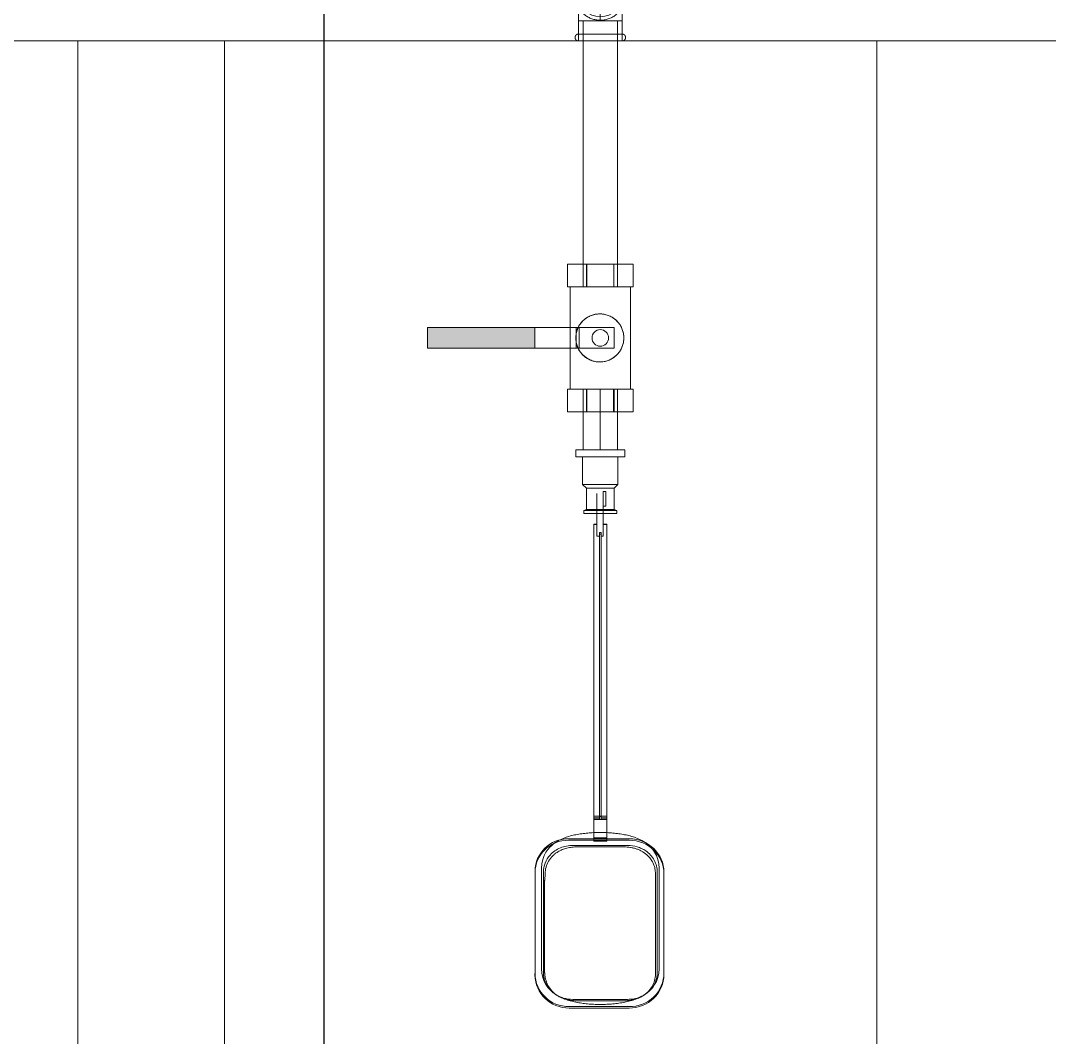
# Model space of a CAD drawing. Header units: metres. Extents: x 5 to 242, y -3 to 162.
# Drawn here: x 153.322 to 154.067, y 116.593 to 117.329 of the extents above; entities that cross this region are included whole.
import ezdxf

# ---------------------------------------------------------------- set-up
doc = ezdxf.new("R2010")
doc.units = ezdxf.units.M
doc.layers.add('1053_ARQ_BASE_MATADOURO_2_dwg', color=7, linetype='Continuous', lineweight=5, true_color=0x767676)
doc.layers.add('1053_ARQ_BASE_MATADOURO_dwg', color=7, linetype='Continuous', lineweight=5, true_color=0x767676)
for name, color, linetype, lineweight in [('A-PISO', 7, 'Continuous', 5), ('P-PIPE', 7, 'Continuous', 5), ('P-PIPE-CNTR', 7, 'Continuous', 5), ('P-SANR-FIXT', 7, 'Continuous', 5)]:
    doc.layers.add(name, color=color, linetype=linetype, lineweight=lineweight)

# ---------------------------------------------------------------- blocks, each defined once
blk = doc.blocks.new('RES_Torneira de Boia haste ABS Fortlev - RES_Torneira de Boia haste ABS Fortlev-V66-TÉRREO 1_20')
at = {"layer": 'P-SANR-FIXT', "color": 9, "true_color": 0xc0c0c0}
for p, q in [((-0.01776, 0), (-0.01776, -0.00493)), ((0.01776, -0.00493), (0.01776, 0)), ((-0.01776, 0), (0.01776, 0)), ((-0.01776, 0), (0.01776, 0)), ((0.01776, -0.00493), (-0.01776, -0.00493)), ((0.01776, -0.00493), (-0.01776, -0.00493)), ((-0.01276, -0.00493), (-0.01276, -0.025)), ((0.01276, -0.00493), (-0.01276, -0.00493)), ((0.01276, -0.00493), (-0.01276, -0.00493)), ((0.01276, -0.025), (0.01276, -0.00493)), ((-0.01276, -0.025), (-0.01, -0.02776)), ((0.01276, -0.025), (-0.01276, -0.025)), ((0.01276, -0.025), (-0.01276, -0.025)), ((-0.01, -0.02776), (-0.01, -0.04328)), ((0.01, -0.02776), (-0.01, -0.02776)), ((0.01, -0.02776), (-0.01, -0.02776)), ((0.01, -0.02776), (0.01276, -0.025)), ((0.01, -0.04328), (0.01, -0.02776)), ((-0.00248, -0.03166), (-0.00248, -0.0359)), ((-0.00248, -0.03323), (-0.00248, -0.05358)), ((-0.00248, -0.05848), (-0.00248, -0.0359)), ((0.00219, -0.03025), (0.00219, -0.04064)), ((0.00219, -0.03025), (0.00219, -0.03076)), ((0.00219, -0.03076), (0.00219, -0.03522)), ((0.00219, -0.0359), (0.00219, -0.03166)), ((0.00219, -0.03522), (0.00219, -0.03323)), ((0.00219, -0.04013), (0.00219, -0.03522)), ((0.00219, -0.05358), (0.00219, -0.03522)), ((0.00219, -0.0359), (0.00219, -0.04031)), ((0.00403, -0.04071), (0.00403, -0.03017)), ((0.00403, -0.03076), (0.00403, -0.03017)), ((0.00403, -0.04013), (0.00403, -0.03076)), ((-0.01, -0.04328), (-0.01186, -0.04378)), ((-0.01186, -0.04378), (-0.01186, -0.04613)), ((0.01186, -0.04378), (-0.01186, -0.04378)), ((0.01186, -0.04378), (-0.01186, -0.04378)), ((0.01, -0.04328), (-0.01, -0.04328)), ((0.01, -0.04328), (-0.01, -0.04328)), ((0.00219, -0.04031), (0.00219, -0.04013)), ((0.00219, -0.04031), (0.00219, -0.04064)), ((0.00219, -0.04031), (0.00219, -0.05848)), ((0.00403, -0.04071), (0.00403, -0.04013)), ((0.01186, -0.04378), (0.01, -0.04328)), ((0.01186, -0.04613), (0.01186, -0.04378)), ((0.01186, -0.04613), (-0.01186, -0.04613)), ((0.01186, -0.04613), (-0.01186, -0.04613)), ((-0.00478, -0.05388), (-0.00478, -0.05412)), ((-0.00248, -0.05388), (-0.00478, -0.05388)), ((-0.00478, -0.26639), (-0.00478, -0.05388)), ((-0.00478, -0.05412), (-0.00248, -0.05412)), ((-0.00478, -0.26663), (-0.00478, -0.05412)), ((-0.00248, -0.05358), (-0.00248, -0.06238)), ((-0.00248, -0.06238), (-0.00248, -0.05388)), ((-0.00248, -0.05388), (-0.00248, -0.05412)), ((-0.00248, -0.05412), (-0.00248, -0.06255)), ((-0.00248, -0.05848), (-0.00248, -0.06254)), ((0.00219, -0.05412), (0.00219, -0.05388)), ((0.00477, -0.05388), (0.00219, -0.05388)), ((0.00219, -0.06255), (0.00219, -0.05412)), ((0.00219, -0.05412), (0.00477, -0.05412)), ((0.00219, -0.06254), (0.00219, -0.05848)), ((0.00477, -0.05412), (0.00477, -0.05388)), ((0.00477, -0.26663), (0.00477, -0.05412)), ((-0.00053, -0.06238), (-0.00248, -0.06238)), ((-0.00248, -0.06255), (-0.00053, -0.06255)), ((0.00053, -0.05973), (-0.00053, -0.05973)), ((-0.00053, -0.05973), (-0.00053, -0.06238)), ((-0.00053, -0.26533), (-0.00053, -0.05973)), ((-0.00053, -0.06102), (-0.00053, -0.06255)), ((-0.00053, -0.06102), (0.00053, -0.06102)), ((-0.00053, -0.26769), (-0.00053, -0.06102)), ((-0.00053, -0.26639), (-0.00053, -0.06238)), ((-0.00053, -0.26663), (-0.00053, -0.06255)), ((0.00053, -0.06238), (0.00053, -0.05973)), ((0.00053, -0.26533), (0.00053, -0.05973)), ((0.00053, -0.06255), (0.00053, -0.06102)), ((0.00053, -0.26769), (0.00053, -0.06102)), ((0.00219, -0.06238), (0.00053, -0.06238)), ((0.00053, -0.26639), (0.00053, -0.06238)), ((0.00053, -0.06255), (0.00219, -0.06255)), ((0.00053, -0.26663), (0.00053, -0.06255)), ((0.00477, -0.2652), (-0.00478, -0.2652)), ((-0.00478, -0.28075), (-0.00478, -0.2652)), ((-0.00053, -0.26663), (-0.00478, -0.26663)), ((-0.00478, -0.26769), (0.00477, -0.26769)), ((-0.00478, -0.28324), (-0.00478, -0.26769)), ((-0.00053, -0.26533), (0.00053, -0.26533)), ((-0.00053, -0.26769), (-0.00053, -0.26663)), ((0.00053, -0.26769), (-0.00053, -0.26769)), ((0.00477, -0.26663), (0.00053, -0.26663)), ((0.00053, -0.26663), (0.00053, -0.26769)), ((0.00477, -0.28075), (0.00477, -0.26663)), ((0.00477, -0.26769), (0.00477, -0.28324)), ((-0.02292, -0.28153), (-0.00478, -0.28153)), ((-0.00478, -0.28256), (-0.02292, -0.28256)), ((-0.00478, -0.28075), (0.00477, -0.28075)), ((-0.00478, -0.28153), (-0.00478, -0.28075)), ((-0.00478, -0.28153), (0.00477, -0.28153)), ((-0.00478, -0.28256), (-0.00478, -0.28153)), ((0.00477, -0.28256), (-0.00478, -0.28256)), ((-0.00478, -0.28324), (-0.00478, -0.28256)), ((0.00477, -0.28075), (0.00477, -0.28153)), ((0.00477, -0.28153), (0.02089, -0.28153)), ((0.00477, -0.28153), (0.00477, -0.28256)), ((0.02089, -0.28256), (0.00477, -0.28256)), ((0.00477, -0.28256), (0.00477, -0.28324)), ((-0.01978, -0.28642), (0, -0.28642)), ((0, -0.28745), (-0.01693, -0.28745)), ((0.00477, -0.28324), (-0.00478, -0.28324)), ((0, -0.28642), (0.01978, -0.28642)), ((0.01693, -0.28745), (0, -0.28745)), ((-0.04724, -0.30502), (-0.04724, -0.30606)), ((-0.04724, -0.37915), (-0.04724, -0.30502)), ((-0.04266, -0.30287), (-0.04266, -0.37562)), ((0.04266, -0.37562), (0.04266, -0.30287)), ((-0.04724, -0.30606), (-0.04724, -0.38018)), ((-0.0412, -0.37848), (-0.0412, -0.30574)), ((-0.04028, -0.31256), (-0.04028, -0.37768)), ((-0.03991, -0.30677), (-0.03991, -0.30878)), ((0.03991, -0.37951), (0.03991, -0.30677)), ((0.0412, -0.30574), (0.0412, -0.37848)), ((0.04606, -0.30687), (0.04606, -0.30583)), ((0.04606, -0.30583), (0.04606, -0.37878)), ((0.04606, -0.37981), (0.04606, -0.30687)), ((-0.04028, -0.37794), (-0.04028, -0.31282)), ((0, -0.3978), (-0.01978, -0.3978)), ((-0.01693, -0.39883), (0, -0.39883)), ((0.01978, -0.3978), (0, -0.3978)), ((0, -0.39883), (0.01693, -0.39883)), ((0.02088, -0.40309), (-0.02246, -0.40309)), ((-0.02246, -0.40413), (0.02088, -0.40413))]:
    blk.add_line(p, q, dxfattribs=at)
at = {"layer": 'P-SANR-FIXT', "color": 254, "true_color": 0xd3d3d3}
for p, q in [((0.00219, -0.06238), (0.00219, -0.05358)), ((0.00219, -0.05388), (0.00219, -0.06238)), ((0.00477, -0.05412), (0.00477, -0.26639)), ((-0.00478, -0.2652), (-0.00478, -0.26769)), ((-0.00478, -0.26663), (-0.00478, -0.26639)), ((-0.00478, -0.26639), (-0.00053, -0.26639)), ((-0.00053, -0.26639), (-0.00053, -0.26533)), ((0.00053, -0.26533), (0.00053, -0.26639)), ((0.00053, -0.26639), (0.00477, -0.26639))]:
    blk.add_line(p, q, dxfattribs=at)
at = {"layer": 'P-SANR-FIXT', "color": 254, "true_color": 0xe0e0e0}
for p, q in [((0.00477, -0.26769), (0.00477, -0.2652)), ((0.00477, -0.26639), (0.00477, -0.26663))]:
    blk.add_line(p, q, dxfattribs=at)
at = {"layer": 'P-SANR-FIXT', "color": 9, "true_color": 0xc0c0c0, "flags": 128}
for points in [[(0.00403, -0.03017), (0.00313, -0.03022), (0.00219, -0.03025)], [(0.00219, -0.04064), (0.00313, -0.04067), (0.00403, -0.04071)], [(-0.04266, -0.30287), (-0.04241, -0.29958), (-0.04169, -0.29649), (-0.04063, -0.29373), (-0.03934, -0.29136), (-0.03795, -0.28938), (-0.03654, -0.28774), (-0.03516, -0.28639), (-0.03382, -0.28527), (-0.03254, -0.28433), (-0.03131, -0.28353), (-0.03014, -0.28285), (-0.029, -0.28226), (-0.0279, -0.28174), (-0.02683, -0.28127), (-0.02578, -0.28086), (-0.02474, -0.28048), (-0.02372, -0.28014), (-0.0227, -0.27983), (-0.02168, -0.27954), (-0.02066, -0.27927), (-0.01964, -0.27903), (-0.01862, -0.2788), (-0.01759, -0.27859), (-0.01656, -0.27839), (-0.01552, -0.27821), (-0.01447, -0.27804), (-0.01342, -0.27789), (-0.01236, -0.27775), (-0.01129, -0.27762), (-0.01021, -0.27751), (-0.00913, -0.27741), (-0.00804, -0.27732), (-0.00695, -0.27724), (-0.00585, -0.27717), (-0.00474, -0.27712), (-0.00364, -0.27707), (-0.00253, -0.27704), (-0.00141, -0.27702), (-0.0003, -0.27701), (0, -0.27701)], [(0.04266, -0.30287), (0.04241, -0.29958), (0.04169, -0.29649), (0.04063, -0.29373), (0.03934, -0.29136), (0.03795, -0.28938), (0.03654, -0.28774), (0.03516, -0.28639), (0.03382, -0.28527), (0.03254, -0.28433), (0.03131, -0.28353), (0.03014, -0.28285), (0.029, -0.28226), (0.0279, -0.28174), (0.02683, -0.28127), (0.02578, -0.28086), (0.02474, -0.28048), (0.02372, -0.28014), (0.0227, -0.27983), (0.02168, -0.27954), (0.02066, -0.27927), (0.01964, -0.27903), (0.01862, -0.2788), (0.01759, -0.27859), (0.01656, -0.27839), (0.01552, -0.27821), (0.01447, -0.27804), (0.01342, -0.27789), (0.01236, -0.27775), (0.01129, -0.27762), (0.01021, -0.27751), (0.00913, -0.27741), (0.00804, -0.27732), (0.00695, -0.27724), (0.00585, -0.27717), (0.00474, -0.27712), (0.00364, -0.27707), (0.00253, -0.27704), (0.00141, -0.27702), (0.0003, -0.27701), (0, -0.27701)], [(-0.04266, -0.37562), (-0.04241, -0.37891), (-0.04169, -0.382), (-0.04063, -0.38477), (-0.03934, -0.38713), (-0.03795, -0.38911), (-0.03654, -0.39075), (-0.03516, -0.3921), (-0.03401, -0.39308)], [(0.04266, -0.37562), (0.04241, -0.37891), (0.04169, -0.382), (0.04063, -0.38477), (0.03934, -0.38713), (0.03795, -0.38911), (0.03654, -0.39075), (0.03516, -0.3921), (0.03401, -0.39308)], [(-0.02906, -0.39621), (-0.02796, -0.39673), (-0.02688, -0.3972), (-0.02583, -0.39761), (-0.02479, -0.39799), (-0.02377, -0.39834), (-0.02275, -0.39865), (-0.02173, -0.39894), (-0.02071, -0.39921), (-0.0197, -0.39945), (-0.01867, -0.39968), (-0.01765, -0.3999), (-0.01661, -0.40009), (-0.01557, -0.40027), (-0.01453, -0.40044), (-0.01347, -0.40059), (-0.01241, -0.40073), (-0.01134, -0.40086), (-0.01027, -0.40098), (-0.00919, -0.40108), (-0.0081, -0.40117), (-0.007, -0.40125), (-0.0059, -0.40132), (-0.0048, -0.40137), (-0.00369, -0.40142), (-0.00258, -0.40145), (-0.00147, -0.40147), (-0.00036, -0.40148), (0, -0.40148)], [(0.02906, -0.39621), (0.02795, -0.39673), (0.02688, -0.3972), (0.02583, -0.39762), (0.02479, -0.39799), (0.02377, -0.39834), (0.02275, -0.39865), (0.02173, -0.39894), (0.02071, -0.39921), (0.01969, -0.39946), (0.01867, -0.39968), (0.01764, -0.3999), (0.01661, -0.40009), (0.01557, -0.40027), (0.01453, -0.40044), (0.01347, -0.40059), (0.01241, -0.40073), (0.01134, -0.40086), (0.01027, -0.40098), (0.00918, -0.40108), (0.00809, -0.40117), (0.007, -0.40125), (0.0059, -0.40132), (0.0048, -0.40137), (0.00369, -0.40142), (0.00258, -0.40145), (0.00147, -0.40147), (0.00035, -0.40148), (0, -0.40148)]]:
    blk.add_lwpolyline(points, dxfattribs=at)
at = {"layer": 'P-SANR-FIXT', "color": 9, "true_color": 0xc0c0c0}
for centre, major_axis, start_param, end_param in [((-0.02292, -0.30502), (-0.02432, 0), 4.712389, 6.283185), ((-0.02292, -0.30606), (-0.02432, 0), 4.712389, 6.283185), ((0.02089, -0.30583), (0.02516, 0), 0, 1.570796), ((0.02089, -0.30687), (0.02516, 0), 0, 1.570796), ((-0.01621, -0.31282), (-0.02407, 0), 6.10878, 6.283185), ((-0.02246, -0.37915), (0.02479, 0), 3.141593, 4.712389), ((-0.02058, -0.37794), (0.01969, 0), 3.141593, 3.414756), ((0.02088, -0.37878), (-0.02517, 0), 1.570796, 3.141593), ((-0.02246, -0.38018), (0.02479, 0), 3.141593, 4.712389), ((0.02088, -0.37981), (-0.02517, 0), 1.570796, 3.141593)]:
    blk.add_ellipse(centre, major_axis=major_axis, ratio=0.965926, start_param=start_param, end_param=end_param, dxfattribs=at)
for points, knots in [([(-0.0412, -0.30574), (-0.04119, -0.30344), (-0.04035, -0.299), (-0.03709, -0.29375), (-0.03303, -0.2902), (-0.02894, -0.28799), (-0.02443, -0.28669), (-0.02135, -0.28641), (-0.01978, -0.28642)], [-1, -1, -1, -1, -0.785714, -0.571429, -0.428571, -0.285714, -0.142857, 0, 0, 0, 0]), ([(-0.01693, -0.28745), (-0.01815, -0.28744), (-0.01997, -0.28753), (-0.02235, -0.28789), (-0.02414, -0.28826), (-0.0259, -0.28876), (-0.02816, -0.2896), (-0.03051, -0.29079), (-0.03281, -0.29241), (-0.03519, -0.29453), (-0.03763, -0.29769), (-0.03949, -0.30209), (-0.03991, -0.30517), (-0.03991, -0.30677)], [-1, -1, -1, -1, -0.892857, -0.839286, -0.785714, -0.732143, -0.678571, -0.571429, -0.5, -0.428571, -0.285714, -0.142857, 0, 0, 0, 0]), ([(0.03991, -0.30677), (0.03991, -0.30557), (0.03967, -0.30324), (0.03862, -0.29986), (0.03692, -0.29673), (0.03438, -0.29365), (0.03154, -0.2914), (0.02871, -0.28987), (0.02647, -0.28894), (0.02415, -0.28825), (0.02095, -0.28761), (0.01856, -0.28743), (0.01693, -0.28745)], [-1, -1, -1, -1, -0.892857, -0.785714, -0.678571, -0.571429, -0.428571, -0.357143, -0.285714, -0.214286, -0.142857, 0, 0, 0, 0]), ([(0.01978, -0.28642), (0.02214, -0.28641), (0.02501, -0.28681), (0.02834, -0.28791), (0.03046, -0.28881), (0.03333, -0.29045), (0.03651, -0.29324), (0.03916, -0.29698), (0.04083, -0.30125), (0.0412, -0.30421), (0.0412, -0.30574)], [-1, -1, -1, -1, -0.785714, -0.732143, -0.678571, -0.571429, -0.428571, -0.285714, -0.142857, 0, 0, 0, 0]), ([(-0.01978, -0.3978), (-0.02213, -0.39781), (-0.025, -0.39741), (-0.02833, -0.39631), (-0.03046, -0.39541), (-0.03332, -0.39377), (-0.0365, -0.39098), (-0.03916, -0.38724), (-0.04083, -0.38297), (-0.0412, -0.38001), (-0.0412, -0.37848)], [-1, -1, -1, -1, -0.785714, -0.732143, -0.678571, -0.571429, -0.428571, -0.285714, -0.142857, 0, 0, 0, 0]), ([(0.01693, -0.39883), (0.01815, -0.39885), (0.01996, -0.39875), (0.02235, -0.3984), (0.02414, -0.39802), (0.0259, -0.39753), (0.02816, -0.39668), (0.03051, -0.3955), (0.0328, -0.39388), (0.03519, -0.39176), (0.03763, -0.3886), (0.03949, -0.3842), (0.03991, -0.38111), (0.03991, -0.37951)], [-1, -1, -1, -1, -0.892857, -0.839286, -0.785714, -0.732143, -0.678571, -0.571429, -0.5, -0.428571, -0.285714, -0.142857, 0, 0, 0, 0]), ([(0.0412, -0.37848), (0.04119, -0.38078), (0.04035, -0.38522), (0.03709, -0.39047), (0.03302, -0.39402), (0.02893, -0.39623), (0.02441, -0.39753), (0.02135, -0.39781), (0.01978, -0.3978)], [-1, -1, -1, -1, -0.785714, -0.571429, -0.428571, -0.285714, -0.142857, 0, 0, 0, 0]), ([(-0.03955, -0.38307), (-0.0392, -0.3847), (-0.03812, -0.38775), (-0.03524, -0.39184), (-0.03205, -0.39454), (-0.02915, -0.39621), (-0.02684, -0.39722), (-0.02443, -0.39797), (-0.02112, -0.39866), (-0.01863, -0.39885), (-0.01693, -0.39883)], [-1, -1, -1, -1, -0.833333, -0.666667, -0.5, -0.416667, -0.333333, -0.25, -0.166667, 0, 0, 0, 0])]:
    blk.add_open_spline(points, degree=3, knots=knots, dxfattribs=at)
for points in [[(-0.03991, -0.30878), (-0.04003, -0.30933), (-0.04021, -0.31051), (-0.04027, -0.31185), (-0.04028, -0.31256)], [(-0.04028, -0.37768), (-0.04028, -0.37794), (-0.04027, -0.37848), (-0.04023, -0.37903), (-0.04021, -0.3793)], [(-0.04021, -0.3793), (-0.04016, -0.37994), (-0.04, -0.38121), (-0.03972, -0.38245), (-0.03955, -0.38307)]]:
    blk.add_open_spline(points, degree=3, dxfattribs=at)
blk = doc.blocks.new('Valvula esfera BSP-PN30 - Válvula Esfera BSP - TupyValve - Válvula Esfera BSP TupyValve PN30 Plena-3956555-TÉRREO 1_20')
at = {"layer": 'P-PIPE', "true_color": 0x7f7f7f}
blk.add_hatch(color=8, dxfattribs=at).paths.add_polyline_path([(-0.0474, 0.0295), (-0.0474, 0.0445), (-0.125, 0.0445), (-0.125, 0.0295)])
at = {"layer": 'P-PIPE'}
for p, q in [((-0.00991, 0.0905), (-0.0237, 0.0905)), ((-0.0237, 0.0905), (-0.00972, 0.0905)), ((-0.0237, 0.0905), (-0.0237, 0.074)), ((-0.0237, 0.0905), (-0.0237, 0.074)), ((-0.01735, 0.0905), (-0.00446, 0.0905)), ((-0.01735, 0.0905), (0.01745, 0.0905)), ((-0.00991, 0.0905), (-0.00991, 0.074)), ((-0.00972, 0.0905), (0.00991, 0.0905)), ((-0.00972, 0.0905), (-0.00972, 0.074)), ((0.00455, 0.0905), (0.01745, 0.0905)), ((0.0237, 0.0905), (0.00972, 0.0905)), ((0.00972, 0.0905), (0.00972, 0.074)), ((0.00991, 0.0905), (0.0237, 0.0905)), ((0.00991, 0.0905), (0.00991, 0.074)), ((0.0237, 0.074), (0.0237, 0.0905)), ((0.0237, 0.0905), (0.0237, 0.074)), ((-0.00972, 0.074), (-0.0237, 0.074)), ((-0.0237, 0.074), (-0.00991, 0.074)), ((-0.0218, 0.074), (-0.0218, 0)), ((-0.0218, 0.074), (-0.00564, 0.074)), ((-0.0218, 0.074), (0.0218, 0.074)), ((0.01745, 0.074), (-0.01735, 0.074)), ((-0.00446, 0.074), (-0.01735, 0.074)), ((0.00991, 0.074), (-0.00972, 0.074)), ((0.01745, 0.074), (0.00455, 0.074)), ((0.00564, 0.074), (0.0218, 0.074)), ((0.00972, 0.074), (0.0237, 0.074)), ((0.0237, 0.074), (0.00991, 0.074)), ((0.0218, 0), (0.0218, 0.074)), ((-0.125, 0.0445), (-0.0474, 0.0445)), ((-0.125, 0.0445), (-0.125, 0.0295)), ((-0.0174, 0.0445), (-0.0474, 0.0445)), ((-0.0474, 0.0445), (-0.0154, 0.0445)), ((-0.0474, 0.0445), (-0.0474, 0.0295)), ((0.01, 0.0445), (-0.0174, 0.0445)), ((-0.0174, 0.0295), (-0.0174, 0.0445)), ((-0.0154, 0.0445), (0.01, 0.0445)), ((-0.0154, 0.0445), (-0.0154, 0.0295)), ((0.01, 0.0445), (0.01, 0.0295)), ((0.01, 0.0445), (0.01, 0.0295)), ((-0.0474, 0.0295), (-0.125, 0.0295)), ((-0.0154, 0.0295), (-0.0474, 0.0295)), ((-0.0474, 0.0295), (-0.0174, 0.0295)), ((-0.0174, 0.0295), (0.01, 0.0295)), ((0.01, 0.0295), (-0.0154, 0.0295)), ((-0.00962, 0), (-0.0237, 0)), ((-0.0237, 0), (-0.01002, 0)), ((-0.0237, 0), (-0.0237, -0.0165)), ((-0.0237, 0), (-0.0237, -0.0165)), ((0.0218, 0), (-0.0218, 0)), ((0.0218, 0), (-0.0218, 0)), ((-0.0174, 0), (0.0174, 0)), ((-0.0174, 0), (0.0174, 0)), ((-0.01002, 0), (0.00962, 0)), ((-0.01002, 0), (-0.01002, -0.0165)), ((0.01002, 0), (-0.00962, 0)), ((-0.00962, 0), (-0.00962, -0.0165)), ((0.00962, 0), (0.0237, 0)), ((0.00962, 0), (0.00962, -0.0165)), ((0.0237, 0), (0.01002, 0)), ((0.01002, 0), (0.01002, -0.0165)), ((0.0237, -0.0165), (0.0237, 0)), ((0.0237, 0), (0.0237, -0.0165)), ((-0.01002, -0.0165), (-0.0237, -0.0165)), ((-0.0237, -0.0165), (-0.00962, -0.0165)), ((0.0174, -0.0165), (-0.0174, -0.0165)), ((0.0174, -0.0165), (-0.0174, -0.0165)), ((0.00962, -0.0165), (-0.01002, -0.0165)), ((-0.00962, -0.0165), (0.01002, -0.0165)), ((0.0237, -0.0165), (0.00962, -0.0165)), ((0.01002, -0.0165), (0.0237, -0.0165))]:
    blk.add_line(p, q, dxfattribs=at)
for centre, radius, start, end in [((-0.00034, 0.037), 0.0174, 360, 180), ((0, 0.037), 0.006, 0, 180), ((0, 0.037), 0.006, 360, 180), ((0, 0.037), 0.006, 0, 180), ((0, 0.037), 0.006, 0, 180), ((-0.00034, 0.037), 0.0174, 180, 360), ((0, 0.037), 0.006, 180, 360), ((0, 0.037), 0.006, 180, 360), ((0, 0.037), 0.006, 180, 360), ((0, 0.037), 0.006, 180, 360)]:
    blk.add_arc(centre, radius, start, end, dxfattribs=at)
for points, knots in [([(-0.01774, 0.037), (-0.01768, 0.03811), (-0.0175, 0.03971), (-0.01713, 0.04145), (-0.01686, 0.04241), (-0.01657, 0.04335), (-0.01611, 0.04447), (-0.01543, 0.04576), (-0.01463, 0.04697), (-0.01377, 0.0481), (-0.01283, 0.04916), (-0.01142, 0.0505), (-0.00984, 0.05164), (-0.00809, 0.05259), (-0.00668, 0.05322), (-0.00519, 0.05374), (-0.00317, 0.05423), (-0.00103, 0.05442), (0.00114, 0.05435), (0.00324, 0.05409), (0.00527, 0.05352), (0.00719, 0.05269), (0.00898, 0.05176), (0.0106, 0.05061), (0.01204, 0.04926), (0.013, 0.04819), (0.01389, 0.04704), (0.0147, 0.04582), (0.0154, 0.04452), (0.01596, 0.04315), (0.01638, 0.04172), (0.01681, 0.03972), (0.01699, 0.03811), (0.01706, 0.037)], [0, 0, 0, 0, 0.055556, 0.083333, 0.097222, 0.111111, 0.138889, 0.166667, 0.194444, 0.222222, 0.25, 0.277778, 0.333333, 0.361111, 0.388889, 0.416667, 0.444444, 0.5, 0.527778, 0.555556, 0.611111, 0.638889, 0.666667, 0.722222, 0.75, 0.777778, 0.805556, 0.833333, 0.861111, 0.888889, 0.916667, 0.944444, 1, 1, 1, 1]), ([(0.01706, 0.037), (0.01699, 0.03589), (0.01681, 0.03428), (0.01638, 0.03228), (0.01596, 0.03085), (0.0154, 0.02948), (0.0147, 0.02818), (0.01389, 0.02696), (0.013, 0.02581), (0.01204, 0.02474), (0.0106, 0.02339), (0.00898, 0.02224), (0.00719, 0.02131), (0.00575, 0.02069), (0.00425, 0.02019), (0.00221, 0.01973), (0.00006, 0.01957), (-0.00211, 0.01968), (-0.0042, 0.01996), (-0.0062, 0.02056), (-0.00809, 0.02141), (-0.00984, 0.02236), (-0.01142, 0.0235), (-0.01283, 0.02484), (-0.01377, 0.0259), (-0.01463, 0.02703), (-0.01543, 0.02824), (-0.01611, 0.02953), (-0.01657, 0.03065), (-0.01686, 0.03159), (-0.01713, 0.03255), (-0.0175, 0.03429), (-0.01768, 0.03589), (-0.01774, 0.037)], [0, 0, 0, 0, 0.055556, 0.083333, 0.111111, 0.138889, 0.166667, 0.194444, 0.222222, 0.25, 0.277778, 0.333333, 0.361111, 0.388889, 0.416667, 0.444444, 0.5, 0.527778, 0.555556, 0.611111, 0.638889, 0.666667, 0.722222, 0.75, 0.777778, 0.805556, 0.833333, 0.861111, 0.888889, 0.902778, 0.916667, 0.944444, 1, 1, 1, 1])]:
    blk.add_open_spline(points, degree=3, knots=knots, dxfattribs=at)
blk = doc.blocks.new('AÇO_Cotovelo 90 45 - AÇO_Cotovelo 90 45-V67-TÉRREO 1_20')
at = {"layer": 'P-PIPE'}
for p, q in [((127.32732, 117.32868), (127.32732, 117.31418)), ((127.34312, 117.32868), (127.32732, 117.32868)), ((127.32732, 117.32868), (127.34312, 117.32868)), ((127.3346, 117.32868), (127.33107, 117.32868)), ((127.35892, 117.32868), (127.34312, 117.32868)), ((127.34312, 117.32868), (127.35892, 117.32868)), ((127.35517, 117.32868), (127.35164, 117.32868)), ((127.35892, 117.31418), (127.35892, 117.32868)), ((127.32732, 117.31418), (127.34312, 117.31418)), ((127.3346, 117.31418), (127.33107, 117.31418)), ((127.34312, 117.31418), (127.35892, 117.31418)), ((127.35517, 117.31418), (127.35164, 117.31418))]:
    blk.add_line(p, q, dxfattribs=at)
at = {"layer": 'P-PIPE', "flags": 128}
for points in [[(127.34312, 117.36578), (127.34238, 117.36577), (127.34165, 117.36573), (127.34093, 117.36565), (127.3402, 117.36555), (127.33948, 117.36542), (127.33877, 117.36526), (127.33806, 117.36507), (127.33736, 117.36486), (127.33667, 117.36461), (127.33599, 117.36434), (127.33532, 117.36404), (127.33467, 117.36372), (127.33402, 117.36337), (127.3334, 117.36299), (127.33278, 117.36259), (127.33219, 117.36216), (127.33161, 117.36171), (127.33105, 117.36124), (127.33051, 117.36075), (127.32999, 117.36023), (127.32949, 117.3597), (127.32901, 117.35914), (127.32856, 117.35857), (127.32813, 117.35798), (127.32772, 117.35737), (127.32733, 117.35675), (127.32698, 117.35611), (127.32664, 117.35546), (127.32634, 117.35479), (127.32606, 117.35412), (127.32581, 117.35343), (127.32558, 117.35273), (127.32539, 117.35203), (127.32522, 117.35131), (127.32508, 117.35059), (127.32497, 117.34987), (127.32489, 117.34914), (127.32484, 117.34841), (127.32482, 117.34768), (127.32482, 117.34695), (127.32486, 117.34622), (127.32493, 117.34549), (127.32502, 117.34476), (127.32514, 117.34404), (127.3253, 117.34333), (127.32548, 117.34262), (127.32568, 117.34192), (127.32592, 117.34122), (127.32619, 117.34054), (127.32648, 117.33987), (127.32679, 117.33921), (127.32714, 117.33856), (127.32751, 117.33793), (127.3279, 117.33732), (127.32832, 117.33671), (127.32876, 117.33613), (127.32923, 117.33557), (127.32972, 117.33502), (127.33023, 117.3345), (127.33076, 117.33399), (127.3313, 117.33351), (127.33187, 117.33305), (127.33246, 117.33261), (127.33306, 117.33219), (127.33368, 117.3318), (127.33432, 117.33144), (127.33497, 117.3311), (127.33563, 117.33079), (127.3363, 117.3305), (127.33699, 117.33024), (127.33768, 117.33001), (127.33838, 117.32981), (127.33909, 117.32963), (127.33981, 117.32949), (127.34053, 117.32937), (127.34126, 117.32928), (127.34199, 117.32922), (127.34272, 117.32919), (127.34312, 117.32918)], [(127.34312, 117.32918), (127.34385, 117.3292), (127.34458, 117.32924), (127.34531, 117.32932), (127.34603, 117.32942), (127.34675, 117.32955), (127.34747, 117.32971), (127.34817, 117.3299), (127.34887, 117.33011), (127.34956, 117.33036), (127.35024, 117.33063), (127.35091, 117.33093), (127.35157, 117.33125), (127.35221, 117.3316), (127.35284, 117.33198), (127.35345, 117.33238), (127.35405, 117.33281), (127.35462, 117.33325), (127.35518, 117.33373), (127.35572, 117.33422), (127.35624, 117.33473), (127.35674, 117.33527), (127.35722, 117.33582), (127.35768, 117.3364), (127.35811, 117.33699), (127.35852, 117.3376), (127.3589, 117.33822), (127.35926, 117.33886), (127.35959, 117.33951), (127.35989, 117.34018), (127.36017, 117.34085), (127.36042, 117.34154), (127.36065, 117.34224), (127.36084, 117.34294), (127.36101, 117.34366), (127.36115, 117.34437), (127.36126, 117.3451), (127.36134, 117.34583), (127.36139, 117.34656), (127.36142, 117.34729), (127.36141, 117.34802), (127.36137, 117.34875), (127.36131, 117.34948), (127.36121, 117.3502), (127.36109, 117.35093), (127.36094, 117.35164), (127.36076, 117.35235), (127.36055, 117.35305), (127.36031, 117.35375), (127.36005, 117.35443), (127.35976, 117.3551), (127.35944, 117.35576), (127.35909, 117.35641), (127.35873, 117.35704), (127.35833, 117.35765), (127.35791, 117.35825), (127.35747, 117.35884), (127.357, 117.3594), (127.35652, 117.35995), (127.35601, 117.36047), (127.35548, 117.36098), (127.35493, 117.36146), (127.35436, 117.36192), (127.35377, 117.36236), (127.35317, 117.36278), (127.35255, 117.36317), (127.35192, 117.36353), (127.35127, 117.36387), (127.35061, 117.36418), (127.34993, 117.36447), (127.34925, 117.36473), (127.34855, 117.36496), (127.34785, 117.36516), (127.34714, 117.36534), (127.34642, 117.36548), (127.3457, 117.3656), (127.34497, 117.36569), (127.34424, 117.36575), (127.34351, 117.36578), (127.34312, 117.36578)], [(127.34312, 117.33418), (127.34258, 117.33419), (127.34205, 117.33423), (127.34152, 117.33428), (127.341, 117.33435), (127.34047, 117.33445), (127.33995, 117.33457), (127.33944, 117.3347), (127.33893, 117.33486), (127.33843, 117.33504), (127.33794, 117.33523), (127.33745, 117.33545), (127.33697, 117.33569), (127.33651, 117.33594), (127.33605, 117.33622), (127.33561, 117.33651), (127.33517, 117.33682), (127.33475, 117.33714), (127.33435, 117.33749), (127.33395, 117.33784), (127.33358, 117.33822), (127.33321, 117.33861), (127.33287, 117.33901), (127.33253, 117.33943), (127.33222, 117.33986), (127.33192, 117.3403), (127.33165, 117.34075), (127.33139, 117.34122), (127.33115, 117.34169), (127.33092, 117.34217), (127.33072, 117.34266), (127.33054, 117.34316), (127.33037, 117.34367), (127.33023, 117.34418), (127.33011, 117.3447), (127.33001, 117.34522), (127.32993, 117.34575), (127.32987, 117.34628), (127.32983, 117.34681), (127.32982, 117.34734), (127.32982, 117.34787), (127.32985, 117.3484), (127.3299, 117.34893), (127.32996, 117.34946), (127.33005, 117.34999), (127.33016, 117.35051), (127.3303, 117.35102), (127.33045, 117.35153), (127.33062, 117.35203), (127.33081, 117.35253), (127.33102, 117.35302), (127.33125, 117.3535), (127.3315, 117.35397), (127.33177, 117.35443), (127.33206, 117.35488), (127.33236, 117.35531), (127.33269, 117.35574), (127.33302, 117.35615), (127.33338, 117.35654), (127.33375, 117.35692), (127.33413, 117.35729), (127.33453, 117.35764), (127.33495, 117.35798), (127.33537, 117.3583), (127.33581, 117.3586), (127.33626, 117.35888), (127.33672, 117.35915), (127.33719, 117.35939), (127.33767, 117.35962), (127.33816, 117.35983), (127.33866, 117.36002), (127.33917, 117.36018), (127.33968, 117.36033), (127.34019, 117.36046), (127.34071, 117.36057), (127.34124, 117.36065), (127.34177, 117.36072), (127.3423, 117.36076), (127.34283, 117.36078), (127.34312, 117.36078)], [(127.34312, 117.36078), (127.34365, 117.36077), (127.34418, 117.36074), (127.34471, 117.36069), (127.34524, 117.36061), (127.34576, 117.36052), (127.34628, 117.3604), (127.34679, 117.36027), (127.3473, 117.36011), (127.3478, 117.35993), (127.3483, 117.35973), (127.34878, 117.35952), (127.34926, 117.35928), (127.34972, 117.35903), (127.35018, 117.35875), (127.35063, 117.35846), (127.35106, 117.35815), (127.35148, 117.35783), (127.35189, 117.35748), (127.35228, 117.35712), (127.35266, 117.35675), (127.35302, 117.35636), (127.35337, 117.35596), (127.3537, 117.35554), (127.35401, 117.35511), (127.35431, 117.35467), (127.35459, 117.35422), (127.35485, 117.35375), (127.35509, 117.35328), (127.35531, 117.3528), (127.35551, 117.3523), (127.3557, 117.3518), (127.35586, 117.3513), (127.356, 117.35079), (127.35612, 117.35027), (127.35622, 117.34974), (127.3563, 117.34922), (127.35636, 117.34869), (127.3564, 117.34816), (127.35642, 117.34763), (127.35641, 117.3471), (127.35638, 117.34656), (127.35634, 117.34603), (127.35627, 117.34551), (127.35618, 117.34498), (127.35607, 117.34446), (127.35594, 117.34395), (127.35579, 117.34344), (127.35561, 117.34293), (127.35542, 117.34244), (127.35521, 117.34195), (127.35498, 117.34147), (127.35473, 117.341), (127.35446, 117.34054), (127.35417, 117.34009), (127.35387, 117.33966), (127.35355, 117.33923), (127.35321, 117.33882), (127.35286, 117.33843), (127.35249, 117.33804), (127.3521, 117.33768), (127.3517, 117.33733), (127.35129, 117.33699), (127.35086, 117.33667), (127.35042, 117.33637), (127.34997, 117.33609), (127.34951, 117.33582), (127.34904, 117.33558), (127.34856, 117.33535), (127.34807, 117.33514), (127.34757, 117.33495), (127.34707, 117.33478), (127.34656, 117.33464), (127.34604, 117.33451), (127.34552, 117.3344), (127.34499, 117.33432), (127.34447, 117.33425), (127.34394, 117.33421), (127.3434, 117.33419), (127.34312, 117.33418)], [(127.32732, 117.34747), (127.32732, 117.34742), (127.32732, 117.34735), (127.32732, 117.34724), (127.32732, 117.34711), (127.32732, 117.34695), (127.32732, 117.34675), (127.32732, 117.34653), (127.32732, 117.34628), (127.32732, 117.346), (127.32732, 117.34569), (127.32732, 117.34536), (127.32732, 117.345), (127.32732, 117.34461), (127.32732, 117.3442), (127.32732, 117.34376), (127.32732, 117.3433), (127.32732, 117.34282), (127.32732, 117.34231), (127.32732, 117.34178), (127.32732, 117.34123), (127.32732, 117.34066), (127.32732, 117.34007), (127.32732, 117.33947), (127.32732, 117.33884), (127.32732, 117.3382), (127.32732, 117.33755), (127.32732, 117.33688), (127.32732, 117.33619), (127.32732, 117.3355), (127.32732, 117.33479), (127.32732, 117.33407), (127.32732, 117.33335), (127.32732, 117.33262), (127.32732, 117.33188), (127.32732, 117.33114), (127.32732, 117.33039), (127.32732, 117.32964), (127.32732, 117.32889), (127.32732, 117.32868)], [(127.35892, 117.32868), (127.35892, 117.32944), (127.35892, 117.33019), (127.35892, 117.33093), (127.35892, 117.33168), (127.35892, 117.33242), (127.35892, 117.33315), (127.35892, 117.33388), (127.35892, 117.3346), (127.35892, 117.33531), (127.35892, 117.33601), (127.35892, 117.33669), (127.35892, 117.33737), (127.35892, 117.33803), (127.35892, 117.33867), (127.35892, 117.3393), (127.35892, 117.33991), (127.35892, 117.34051), (127.35892, 117.34108), (127.35892, 117.34164), (127.35892, 117.34217), (127.35892, 117.34268), (127.35892, 117.34317), (127.35892, 117.34364), (127.35892, 117.34409), (127.35892, 117.3445), (127.35892, 117.3449), (127.35892, 117.34527), (127.35892, 117.34561), (127.35892, 117.34592), (127.35892, 117.34621), (127.35892, 117.34647), (127.35892, 117.3467), (127.35892, 117.3469), (127.35892, 117.34707), (127.35892, 117.34721), (127.35892, 117.34732), (127.35892, 117.34741), (127.35892, 117.34746)], [(127.32482, 117.31668), (127.32482, 117.31678), (127.32482, 117.31688), (127.32483, 117.31698), (127.32485, 117.31708), (127.32487, 117.31718), (127.32489, 117.31728), (127.32491, 117.31738), (127.32494, 117.31747), (127.32498, 117.31757), (127.32501, 117.31766), (127.32505, 117.31775), (127.3251, 117.31784), (127.32515, 117.31793), (127.3252, 117.31801), (127.32525, 117.3181), (127.32531, 117.31818), (127.32537, 117.31826), (127.32544, 117.31833), (127.3255, 117.31841), (127.32557, 117.31848), (127.32565, 117.31855), (127.32572, 117.31861), (127.3258, 117.31867), (127.32588, 117.31873), (127.32597, 117.31879), (127.32605, 117.31884), (127.32614, 117.31889), (127.32623, 117.31893), (127.32632, 117.31898), (127.32641, 117.31901), (127.3265, 117.31905), (127.3266, 117.31908), (127.3267, 117.31911), (127.32679, 117.31913), (127.32689, 117.31915), (127.32699, 117.31916), (127.32709, 117.31917), (127.32719, 117.31918), (127.32729, 117.31918), (127.32732, 117.31918)], [(127.32733, 117.31918), (127.32737, 117.31918), (127.32743, 117.31918), (127.32752, 117.31918), (127.32763, 117.31918), (127.32777, 117.31918), (127.32793, 117.31918), (127.32812, 117.31918), (127.32833, 117.31918), (127.32856, 117.31918), (127.32882, 117.31918), (127.3291, 117.31918), (127.3294, 117.31918), (127.32973, 117.31918), (127.33008, 117.31918), (127.33044, 117.31918), (127.33083, 117.31918), (127.33124, 117.31918), (127.33166, 117.31918), (127.33211, 117.31918), (127.33257, 117.31918), (127.33305, 117.31918), (127.33354, 117.31918), (127.33405, 117.31918), (127.33458, 117.31918), (127.33512, 117.31918), (127.33567, 117.31918), (127.33623, 117.31918), (127.33681, 117.31918)], [(127.34312, 117.31918), (127.34248, 117.31918), (127.34185, 117.31918), (127.34122, 117.31918), (127.3406, 117.31918), (127.33998, 117.31918), (127.33936, 117.31918), (127.33875, 117.31918), (127.33815, 117.31918), (127.33755, 117.31918), (127.33696, 117.31918), (127.33639, 117.31918), (127.33582, 117.31918), (127.33527, 117.31918), (127.33472, 117.31918), (127.3342, 117.31918), (127.33368, 117.31918), (127.33318, 117.31918), (127.3327, 117.31918), (127.33223, 117.31918), (127.33178, 117.31918), (127.33135, 117.31918), (127.33094, 117.31918), (127.33055, 117.31918), (127.33017, 117.31918), (127.32982, 117.31918), (127.32949, 117.31918), (127.32918, 117.31918), (127.32889, 117.31918), (127.32863, 117.31918), (127.32839, 117.31918), (127.32817, 117.31918), (127.32798, 117.31918), (127.32781, 117.31918), (127.32767, 117.31918), (127.32755, 117.31918), (127.32745, 117.31918), (127.32738, 117.31918), (127.32734, 117.31918)], [(127.3589, 117.31918), (127.35887, 117.31918), (127.3588, 117.31918), (127.35871, 117.31918), (127.3586, 117.31918), (127.35846, 117.31918), (127.3583, 117.31918), (127.35811, 117.31918), (127.3579, 117.31918), (127.35767, 117.31918), (127.35741, 117.31918), (127.35713, 117.31918), (127.35683, 117.31918), (127.3565, 117.31918), (127.35616, 117.31918), (127.35579, 117.31918), (127.3554, 117.31918), (127.35499, 117.31918), (127.35457, 117.31918), (127.35412, 117.31918), (127.35366, 117.31918), (127.35318, 117.31918), (127.35269, 117.31918), (127.35218, 117.31918), (127.35165, 117.31918), (127.35111, 117.31918), (127.35056, 117.31918), (127.35, 117.31918), (127.34943, 117.31918), (127.34884, 117.31918), (127.34825, 117.31918), (127.34765, 117.31918), (127.34704, 117.31918), (127.34642, 117.31918), (127.3458, 117.31918), (127.34518, 117.31918), (127.34455, 117.31918), (127.34392, 117.31918), (127.34329, 117.31918), (127.34312, 117.31918)], [(127.34927, 117.31918), (127.34985, 117.31918), (127.35041, 117.31918), (127.35097, 117.31918), (127.35151, 117.31918), (127.35204, 117.31918), (127.35255, 117.31918), (127.35305, 117.31918), (127.35353, 117.31918), (127.354, 117.31918), (127.35445, 117.31918), (127.35488, 117.31918), (127.35529, 117.31918), (127.35569, 117.31918), (127.35606, 117.31918), (127.35641, 117.31918), (127.35674, 117.31918), (127.35705, 117.31918), (127.35734, 117.31918), (127.3576, 117.31918), (127.35784, 117.31918), (127.35806, 117.31918), (127.35825, 117.31918), (127.35842, 117.31918), (127.35857, 117.31918), (127.35869, 117.31918), (127.35878, 117.31918), (127.35885, 117.31918), (127.3589, 117.31918)], [(127.35892, 117.31918), (127.35902, 117.31918), (127.35912, 117.31918), (127.35922, 117.31917), (127.35931, 117.31915), (127.35941, 117.31913), (127.35951, 117.31911), (127.35961, 117.31909), (127.3597, 117.31906), (127.3598, 117.31902), (127.35989, 117.31899), (127.35998, 117.31895), (127.36007, 117.3189), (127.36016, 117.31885), (127.36024, 117.3188), (127.36033, 117.31875), (127.36041, 117.31869), (127.36049, 117.31863), (127.36056, 117.31856), (127.36064, 117.3185), (127.36071, 117.31843), (127.36078, 117.31835), (127.36084, 117.31828), (127.36091, 117.3182), (127.36096, 117.31812), (127.36102, 117.31804), (127.36107, 117.31795), (127.36112, 117.31786), (127.36117, 117.31777), (127.36121, 117.31768), (127.36125, 117.31759), (127.36128, 117.3175), (127.36131, 117.3174), (127.36134, 117.3173), (127.36136, 117.31721), (127.36138, 117.31711), (127.3614, 117.31701), (127.36141, 117.31691), (127.36141, 117.31681), (127.36142, 117.31671), (127.36142, 117.31668)], [(127.32732, 117.31418), (127.32722, 117.31419), (127.32712, 117.31419), (127.32702, 117.3142), (127.32692, 117.31422), (127.32682, 117.31423), (127.32672, 117.31426), (127.32663, 117.31428), (127.32653, 117.31431), (127.32644, 117.31434), (127.32634, 117.31438), (127.32625, 117.31442), (127.32616, 117.31447), (127.32607, 117.31451), (127.32599, 117.31457), (127.3259, 117.31462), (127.32582, 117.31468), (127.32574, 117.31474), (127.32567, 117.3148), (127.32559, 117.31487), (127.32552, 117.31494), (127.32545, 117.31502), (127.32539, 117.31509), (127.32533, 117.31517), (127.32527, 117.31525), (127.32521, 117.31533), (127.32516, 117.31542), (127.32511, 117.31551), (127.32507, 117.3156), (127.32502, 117.31569), (127.32499, 117.31578), (127.32495, 117.31587), (127.32492, 117.31597), (127.32489, 117.31606), (127.32487, 117.31616), (127.32485, 117.31626), (127.32484, 117.31636), (127.32483, 117.31646), (127.32482, 117.31656), (127.32482, 117.31666), (127.32482, 117.31668)], [(127.32733, 117.31418), (127.32737, 117.31418), (127.32743, 117.31418), (127.32752, 117.31418), (127.32763, 117.31418), (127.32777, 117.31418), (127.32793, 117.31418), (127.32812, 117.31418), (127.32833, 117.31418), (127.32856, 117.31418), (127.32882, 117.31418), (127.3291, 117.31418), (127.3294, 117.31418), (127.32973, 117.31418), (127.33008, 117.31418), (127.33044, 117.31418), (127.33083, 117.31418), (127.33124, 117.31418), (127.33166, 117.31418), (127.33211, 117.31418), (127.33257, 117.31418), (127.33305, 117.31418), (127.33354, 117.31418), (127.33405, 117.31418), (127.33458, 117.31418), (127.33512, 117.31418), (127.33567, 117.31418), (127.33623, 117.31418), (127.33681, 117.31418), (127.33739, 117.31418), (127.33798, 117.31418), (127.33859, 117.31418), (127.3392, 117.31418), (127.33981, 117.31418), (127.34043, 117.31418), (127.34106, 117.31418), (127.34168, 117.31418), (127.34231, 117.31418), (127.34295, 117.31418), (127.34312, 117.31418)], [(127.33696, 117.31418), (127.33639, 117.31418), (127.33582, 117.31418), (127.33527, 117.31418), (127.33472, 117.31418), (127.3342, 117.31418), (127.33368, 117.31418), (127.33318, 117.31418), (127.3327, 117.31418), (127.33223, 117.31418), (127.33178, 117.31418), (127.33135, 117.31418), (127.33094, 117.31418), (127.33055, 117.31418), (127.33017, 117.31418), (127.32982, 117.31418), (127.32949, 117.31418), (127.32918, 117.31418), (127.32889, 117.31418), (127.32863, 117.31418), (127.32839, 117.31418), (127.32817, 117.31418), (127.32798, 117.31418), (127.32781, 117.31418), (127.32767, 117.31418), (127.32755, 117.31418), (127.32745, 117.31418), (127.32738, 117.31418), (127.32734, 117.31418)], [(127.34312, 117.31418), (127.34375, 117.31418), (127.34438, 117.31418), (127.34501, 117.31418), (127.34563, 117.31418), (127.34626, 117.31418), (127.34687, 117.31418), (127.34748, 117.31418), (127.34809, 117.31418), (127.34868, 117.31418), (127.34927, 117.31418), (127.34985, 117.31418), (127.35041, 117.31418), (127.35097, 117.31418), (127.35151, 117.31418), (127.35204, 117.31418), (127.35255, 117.31418), (127.35305, 117.31418), (127.35353, 117.31418), (127.354, 117.31418), (127.35445, 117.31418), (127.35488, 117.31418), (127.35529, 117.31418), (127.35569, 117.31418), (127.35606, 117.31418), (127.35641, 117.31418), (127.35674, 117.31418), (127.35705, 117.31418), (127.35734, 117.31418), (127.3576, 117.31418), (127.35784, 117.31418), (127.35806, 117.31418), (127.35825, 117.31418), (127.35842, 117.31418), (127.35857, 117.31418), (127.35869, 117.31418), (127.35878, 117.31418), (127.35885, 117.31418), (127.3589, 117.31418)], [(127.3589, 117.31418), (127.35887, 117.31418), (127.3588, 117.31418), (127.35871, 117.31418), (127.3586, 117.31418), (127.35846, 117.31418), (127.3583, 117.31418), (127.35811, 117.31418), (127.3579, 117.31418), (127.35767, 117.31418), (127.35741, 117.31418), (127.35713, 117.31418), (127.35683, 117.31418), (127.3565, 117.31418), (127.35616, 117.31418), (127.35579, 117.31418), (127.3554, 117.31418), (127.35499, 117.31418), (127.35457, 117.31418), (127.35412, 117.31418), (127.35366, 117.31418), (127.35318, 117.31418), (127.35269, 117.31418), (127.35218, 117.31418), (127.35165, 117.31418), (127.35111, 117.31418), (127.35056, 117.31418), (127.35, 117.31418), (127.34943, 117.31418)], [(127.36142, 117.31668), (127.36141, 117.31658), (127.36141, 117.31648), (127.3614, 117.31639), (127.36138, 117.31629), (127.36137, 117.31619), (127.36134, 117.31609), (127.36132, 117.31599), (127.36129, 117.3159), (127.36126, 117.3158), (127.36122, 117.31571), (127.36118, 117.31562), (127.36113, 117.31553), (127.36109, 117.31544), (127.36103, 117.31536), (127.36098, 117.31527), (127.36092, 117.31519), (127.36086, 117.31511), (127.3608, 117.31504), (127.36073, 117.31496), (127.36066, 117.31489), (127.36059, 117.31482), (127.36051, 117.31476), (127.36043, 117.3147), (127.36035, 117.31464), (127.36027, 117.31458), (127.36018, 117.31453), (127.36009, 117.31448), (127.36001, 117.31443), (127.35991, 117.31439), (127.35982, 117.31435), (127.35973, 117.31432), (127.35963, 117.31429), (127.35954, 117.31426), (127.35944, 117.31424), (127.35934, 117.31422), (127.35924, 117.31421), (127.35914, 117.31419), (127.35904, 117.31419), (127.35894, 117.31418), (127.35892, 117.31418)]]:
    blk.add_lwpolyline(points, dxfattribs=at)
at = {"layer": 'P-PIPE'}
for radius, start, end in [(0.0158, 90, 270), (0.0158, 90, 270), (0.0158, 90, 270), (0.0158, 270, 90), (0.0158, 270, 90), (0.0158, 270, 90), (0.01205, 90, 270), (0.01205, 90, 270), (0.01205, 270, 90), (0.01205, 270, 90)]:
    blk.add_arc((127.34312, 117.34748), radius, start, end, dxfattribs=at)
blk = doc.blocks.new('1053_ARQ_BASE_MATADOURO_dwg-3625622-TÉRREO 1_20')
at = {"color": 253, "lineweight": 5, "true_color": 0xaaaaaa, "flags": 128}
for points in [[(127.54312, 109.81418), (127.14312, 109.81418), (127.14312, 117.31418), (127.33687, 117.31418)], [(127.34914, 117.31418), (127.54312, 117.31418), (127.54312, 109.81418)]]:
    blk.add_lwpolyline(points, dxfattribs=at)
blk = doc.blocks.new('1053_ARQ_BASE_MATADOURO_2_dwg-3637054-TÉRREO 1_20')
at = {"layer": 'A-PISO', "color": 253, "true_color": 0xaaaaaa}
for p, q in [((126.96512, 84.12815), (126.96512, 80.50315)), ((127.07112, 84.12815), (127.07112, 80.50315)), ((127.54312, 84.12815), (127.54312, 76.62815))]:
    blk.add_line(p, q, dxfattribs=at)
at = {"layer": 'A-PISO', "color": 253, "true_color": 0xaaaaaa, "flags": 128}
blk.add_lwpolyline([(126.89312, 84.12815), (127.14312, 84.12815), (127.14312, 84.37815), (126.89312, 84.37815)], close=True, dxfattribs=at)
for points in [[(127.34914, 84.12815), (134.64312, 84.12815), (134.64312, 76.37815), (134.89312, 76.37815), (134.89312, 84.37815), (127.14312, 84.37815)], [(127.14312, 80.50315), (127.14312, 84.12815), (127.33687, 84.12815)]]:
    blk.add_lwpolyline(points, dxfattribs=at)
at = {"layer": 'A-PISO', "color": 253, "lineweight": 30, "true_color": 0xaaaaaa, "flags": 128}
blk.add_lwpolyline([(126.14312, 84.32642), (127.14312, 84.32642), (127.14312, 70.72642), (126.14312, 70.72642)], close=True, dxfattribs=at)

msp = doc.modelspace()

# ---------------------------------------------------------------- hatches: boundary and pattern name
at = {"layer": 'P-PIPE', "true_color": 0xc0c0c0}
for points in [[(153.74135, 117.13618), (153.74188, 117.13618), (153.73865, 117.13618)], [(153.74665, 117.13618), (153.74813, 117.13618), (153.74512, 117.13618)]]:
    msp.add_hatch(color=9, dxfattribs=at).paths.add_polyline_path(points)

# ---------------------------------------------------------------- linework, layer by layer
at = {"layer": 'P-PIPE'}
for p, q in [((153.72938, 117.32868), (153.72938, 117.13618)), ((153.75438, 117.32868), (153.72938, 117.32868)), ((153.75438, 117.13618), (153.75438, 117.32868)), ((153.72938, 117.13618), (153.75438, 117.13618)), ((153.72938, 117.06218), (153.72938, 117.01813)), ((153.75438, 117.06218), (153.72938, 117.06218)), ((153.75438, 117.01813), (153.75438, 117.06218)), ((153.72938, 117.01813), (153.75438, 117.01813))]:
    msp.add_line(p, q, dxfattribs=at)
at = {"layer": 'P-PIPE-CNTR'}
for p, q in [((153.74188, 117.32868), (153.74188, 117.37248)), ((153.74188, 117.06218), (153.74188, 117.01813)), ((153.74188, 117.06218), (153.74188, 117.01813))]:
    msp.add_line(p, q, dxfattribs=at)

# ---------------------------------------------------------------- block references
at = {"layer": '1053_ARQ_BASE_MATADOURO_2_dwg', "color": 253, "true_color": 0xaaaaaa}
msp.add_blockref('1053_ARQ_BASE_MATADOURO_2_dwg-3637054-TÉRREO 1_20', (26.39877, 33.18603), dxfattribs=at)
at = {"layer": '1053_ARQ_BASE_MATADOURO_dwg', "color": 253, "true_color": 0xaaaaaa}
msp.add_blockref('1053_ARQ_BASE_MATADOURO_dwg-3625622-TÉRREO 1_20', (26.39877, 0), dxfattribs=at)
at = {"layer": 'P-PIPE'}
for name, p in [('AÇO_Cotovelo 90 45 - AÇO_Cotovelo 90 45-V67-TÉRREO 1_20', (26.39877, 0)), ('Valvula esfera BSP-PN30 - Válvula Esfera BSP - TupyValve - Válvula Esfera BSP TupyValve PN30 Plena-3956555-TÉRREO 1_20', (153.74188, 117.06218))]:
    msp.add_blockref(name, p, dxfattribs=at)
at = {"layer": 'P-SANR-FIXT', "color": 9, "true_color": 0xc0c0c0}
msp.add_blockref('RES_Torneira de Boia haste ABS Fortlev - RES_Torneira de Boia haste ABS Fortlev-V66-TÉRREO 1_20', (153.74188, 117.01813), dxfattribs=at)

doc.saveas('drawing.dxf')
